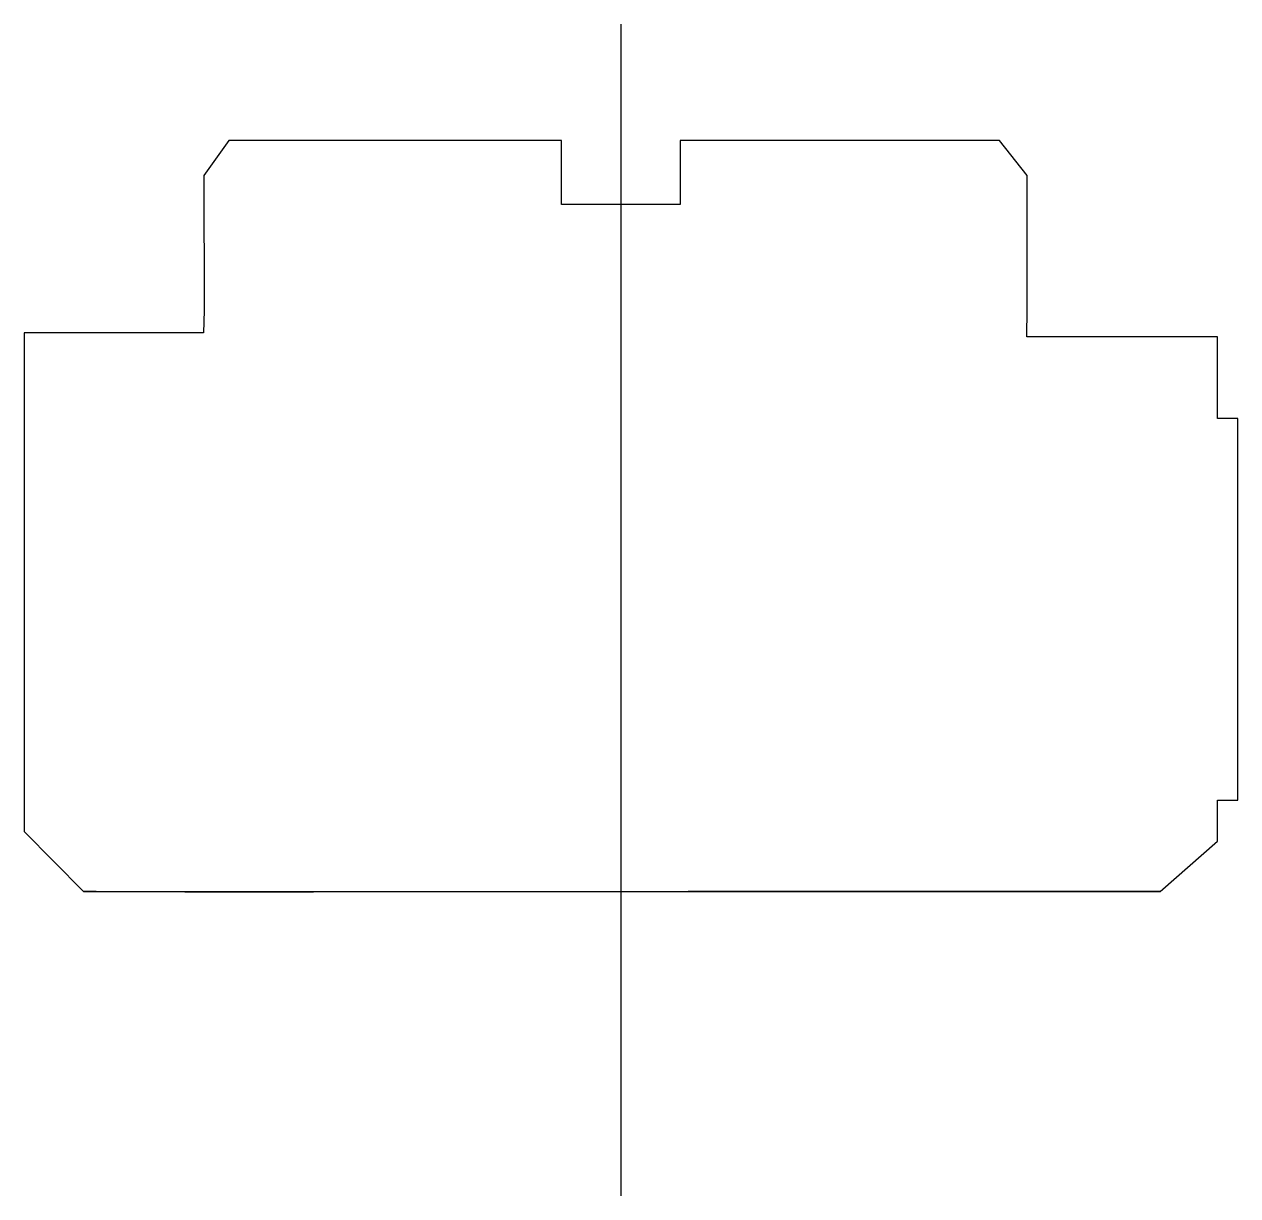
# Model space of a CAD drawing. Extents: x 4.6 to 96.5, y -18.7 to 70.
import ezdxf

# ---------------------------------------------------------------- set-up
doc = ezdxf.new("R2010")
doc.units = 0
doc.layers.add('Layer_1', color=7, linetype='CONTINUOUS')

msp = doc.modelspace()

# ---------------------------------------------------------------- linework, layer by layer
at = {"layer": 'Layer_1', "color": 7}
for points in [[(49.792051, 70.008722), (49.792051, -18.732054)], [(9.071429, 4.315403), (9.071429, 4.315615)]]:
    msp.add_lwpolyline(points, dxfattribs=at)
msp.add_lwpolyline([(20.075777, 61.20509), (18.191138, 58.556156), (18.213876, 48.328872), (18.167884, 46.639571), (4.586283, 46.639571), (4.586288, 23.896607), (4.586288, 11.154565), (4.586283, 8.869782), (9.071281, 4.315535), (90.659582, 4.315535), (94.99782, 8.125139), (94.99782, 11.234734), (96.523704, 11.234734), (96.523704, 40.155557), (94.997852, 40.155557), (94.99782, 46.337264), (80.540304, 46.337264), (80.578545, 48.428091), (80.559415, 58.556156), (78.477891, 61.20509), (54.292286, 61.20509), (54.292286, 56.367142), (47.984643, 56.367142), (45.291801, 56.367142), (45.291801, 61.20509)], close=True, dxfattribs=at)
for points in [[(40.52575, 4.295559), (29.69518, 4.295559), (19.214544, 4.229466), (9.071429, 4.315403)], [(90.659498, 4.315668), (57.320259, 4.315668), (57.107077, 4.295559), (40.52575, 4.295559)]]:
    msp.add_open_spline(points, degree=3, dxfattribs=at)

doc.saveas('drawing.dxf')
